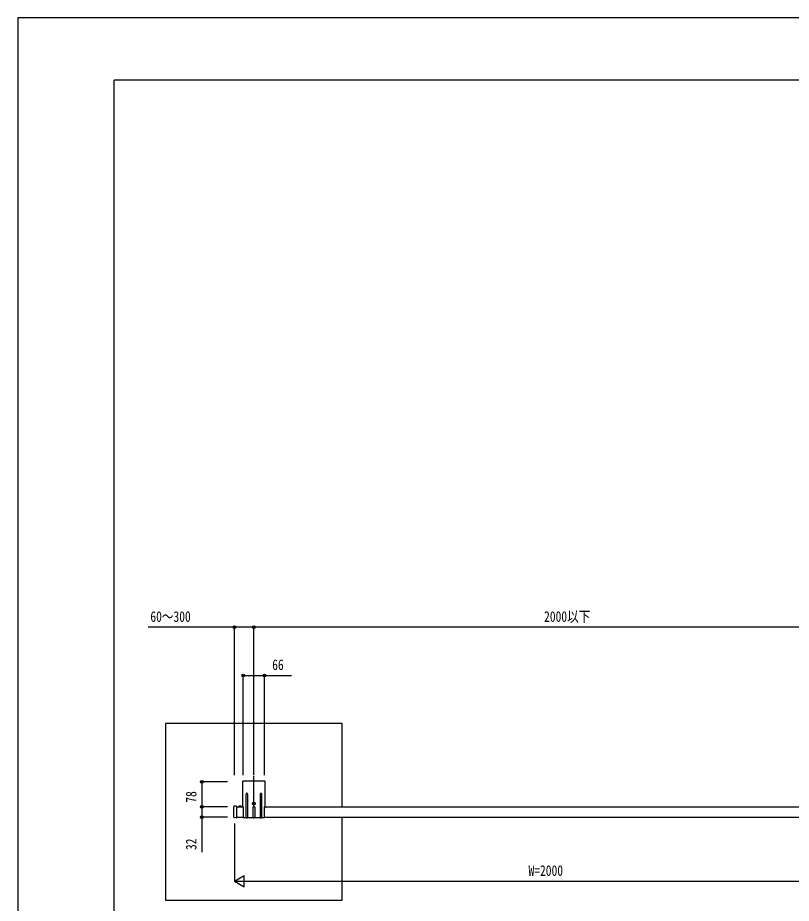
# Model space of a CAD drawing. Units: millimetres, scale not verified. Extents: x -4205 to 4205, y -2970 to 2970.
# Drawn here: x -4205 to -1795, y 212 to 2970 of the extents above; entities that cross this region are included whole.
import ezdxf
from ezdxf.enums import TextEntityAlignment as Align

# ---------------------------------------------------------------- set-up
doc = ezdxf.new("R2010")
doc.units = ezdxf.units.MM
doc.header["$LTSCALE"] = 16
for name, color, linetype in [('0-3_YKK_12', 2, 'Continuous'), ('0-4_YKK_A1', 4, 'Continuous'), ('0-5_YKK_D', 6, 'Continuous'), ('0-6_YKK_ZWAK', 7, 'Continuous')]:
    doc.layers.add(name, color=color, linetype=linetype)
doc.styles.add('ＭＳ ゴシック', font='')
doc.styles.get('ＭＳ ゴシック').set_extended_font_data('MS Gothic')

msp = doc.modelspace()

# ---------------------------------------------------------------- linework, layer by layer
at = {"layer": '0-3_YKK_12'}
msp.add_line((-3469.21, 512.89), (-3469.21, 607.89), dxfattribs=at)
at = {"layer": '0-4_YKK_A1'}
for p, q in [((-3504.21, 591.39), (-3504.21, 514.89)), ((-3435.71, 592.89), (-3502.71, 592.89)), ((-3434.21, 514.89), (-3434.21, 591.39)), ((-3493.71, 479.39), (-3493.71, 552.39)), ((-3488.71, 552.39), (-3488.71, 479.39)), ((-3449.71, 552.39), (-3449.71, 479.39)), ((-3444.71, 479.39), (-3444.71, 552.39)), ((-3531.81, 480.07), (-3531.81, 513.71)), ((-3524.13, 515.12), (-3530.87, 514.71)), ((-3523.81, 514.82), (-3523.81, 514.14)), ((-3523.81, 514.14), (-3523.81, 479.64)), ((-3523.81, 512.89), (-3502.21, 512.89)), ((-3517.01, 513.4), (-3507.61, 513.4)), ((-3517.01, 512.89), (-3517.01, 513.4)), ((-3517.01, 512.89), (-3507.61, 512.89)), ((-3514.31, 512.89), (-3510.31, 512.89)), ((-3507.61, 512.89), (-3507.61, 513.4)), ((-3502.21, 512.89), (-3504.21, 514.89)), ((-3502.21, 512.89), (-3502.21, 509.35)), ((-3502.21, 508.43), (-3502.21, 490.35)), ((-3475.46, 522.89), (-3462.96, 522.89)), ((-3471.71, 479.39), (-3471.71, 511.59)), ((-3470.46, 522.47), (-3471.29, 522.47)), ((-3467.97, 523.3), (-3467.14, 523.3)), ((-3466.71, 511.59), (-3466.71, 479.39)), ((-3434.21, 514.89), (-3436.21, 512.89)), ((-3436.21, 512.89), (-1534.31, 512.89)), ((-3436.21, 509.35), (-3436.21, 512.89)), ((-3436.21, 490.35), (-3436.21, 508.43)), ((-3524.13, 478.66), (-3530.87, 479.07)), ((-3523.81, 480.89), (-3502.21, 480.89)), ((-3523.81, 479.64), (-3523.81, 478.96)), ((-3502.21, 489.43), (-3502.21, 479.39)), ((-3502.21, 479.39), (-3493.71, 479.39)), ((-3489.71, 478.39), (-3492.71, 478.39)), ((-3488.71, 479.39), (-3471.71, 479.39)), ((-3467.71, 478.39), (-3470.71, 478.39)), ((-3466.71, 479.39), (-3449.71, 479.39)), ((-3448.71, 478.39), (-3445.71, 478.39)), ((-3444.71, 479.39), (-3436.21, 479.39)), ((-3436.21, 479.39), (-3436.21, 489.43)), ((-3436.21, 480.89), (-1534.31, 480.89))]:
    msp.add_line(p, q, dxfattribs=at)
for points in [[(-3194.21, 512.89), (-3194.21, 771.89), (-3744.21, 771.89), (-3744.21, 221.89), (-3194.21, 221.89), (-3194.21, 480.89)], [(-3469.63, 524.13), (-3469.63, 524.96), (-3468.8, 524.96), (-3468.8, 524.13)], [(-3514.41, 515.04), (-3513.46, 513.1), (-3512.31, 512.48)], [(-3510.21, 515.04), (-3511.16, 513.1), (-3512.31, 512.48)], [(-3471.29, 522.47), (-3471.29, 523.3), (-3470.46, 523.3)], [(-3468.8, 521.64), (-3468.8, 520.81), (-3469.63, 520.81), (-3469.63, 521.64)], [(-3467.14, 523.3), (-3467.14, 522.47), (-3467.97, 522.47)]]:
    msp.add_lwpolyline(points, dxfattribs=at)
msp.add_circle((-3469.21, 522.89), 4.25, dxfattribs=at)
for centre, radius, start, end in [((-3502.71, 591.39), 1.5, 90, 180), ((-3435.71, 591.39), 1.5, 0, 90), ((-3491.21, 552.39), 2.5, 0, 180), ((-3447.21, 552.39), 2.5, 0, 180), ((-3470.46, 524.13), 0.83, 270, 0), ((-3467.97, 524.13), 0.83, 180, 270), ((-3530.81, 513.71), 1, 93.5, 180), ((-3524.11, 514.82), 0.3, 0, 93.5), ((-3512.31, 508.84), 6.55, 44.12696, 135.87304), ((-3502.41, 508.89), 0.5, 293.57818, 66.42182), ((-3469.21, 511.59), 2.5, 0, 180), ((-3470.46, 521.64), 0.83, 0, 90), ((-3467.97, 521.64), 0.83, 90, 180), ((-3436.01, 508.89), 0.5, 113.57818, 246.42182), ((-3530.81, 480.07), 1, 180, 266.5), ((-3524.11, 478.96), 0.3, 266.5, 0), ((-3502.41, 489.89), 0.5, 293.57818, 66.42182), ((-3492.71, 479.39), 1, 180, 270), ((-3489.71, 479.39), 1, 270, 0), ((-3470.71, 479.39), 1, 180, 270), ((-3467.71, 479.39), 1, 270, 0), ((-3448.71, 479.39), 1, 180, 270), ((-3445.71, 479.39), 1, 270, 0), ((-3436.01, 489.89), 0.5, 113.57818, 246.42182)]:
    msp.add_arc(centre, radius, start, end, dxfattribs=at)
at = {"layer": '0-5_YKK_D'}
for p, q in [((-3529.81, 610.89), (-3529.81, 1072.89)), ((-3469.21, 610.89), (-3469.21, 1072.89)), ((-3469.21, 610.89), (-3469.21, 1072.89)), ((-1469.31, 1071.89), (-3469.21, 1071.89)), ((-3502.21, 610.89), (-3502.21, 922.89)), ((-3436.21, 610.89), (-3436.21, 922.89)), ((-3551.31, 590.89), (-3632.31, 590.89)), ((-3631.31, 590.89), (-3631.31, 512.89)), ((-3551.31, 512.89), (-3632.31, 512.89)), ((-3551.31, 512.89), (-3632.31, 512.89)), ((-3551.31, 480.89), (-3632.31, 480.89)), ((-3529.81, 460.89), (-3529.81, 279.89)), ((-3529.81, 280.89), (-3499.5, 298.39)), ((-3529.81, 280.89), (-3499.5, 263.39)), ((-3529.81, 280.89), (-3469.19, 280.89)), ((-3499.5, 263.39), (-3499.5, 298.39)), ((-3494.81, 280.89), (-1564.81, 280.89))]:
    msp.add_line(p, q, dxfattribs=at)
for points in [[(-3469.21, 1071.89), (-3529.81, 1071.89), (-3798.71, 1071.89)], [(-3502.21, 921.89), (-3436.21, 921.89), (-3352.41, 921.89)], [(-3631.31, 512.89), (-3631.31, 480.89), (-3631.31, 371.09)]]:
    msp.add_lwpolyline(points, dxfattribs=at)
for centre in [(-3529.81, 1071.89), (-3469.21, 1071.89), (-3469.21, 1071.89), (-3502.21, 921.89), (-3436.21, 921.89), (-3631.31, 590.89), (-3631.31, 512.89), (-3631.31, 512.89), (-3631.31, 480.89)]:
    msp.add_circle(centre, 4.25, dxfattribs=at)
at = {"layer": '0-6_YKK_ZWAK'}
for p in [(3895.02, 2775), (-3904.98, -2525)]:
    msp.add_line(p, (-3904.98, 2775), dxfattribs=at)
msp.add_lwpolyline([(-4205, -2970), (4205, -2970), (4205, 2970), (-4205, 2970)], close=True, dxfattribs=at)

# ---------------------------------------------------------------- texts
at = {"layer": '0-5_YKK_D', "style": 'ＭＳ ゴシック', "width": 0.8}
for s, p in [('60～300', (-3791.71, 1078.89)), ('2000以下', (-2565.26, 1078.89)), ('66', (-3412.21, 928.89)), ('W=2000', (-2613.81, 287.89))]:
    msp.add_text(s, height=32.99, dxfattribs=at).set_placement(p, align=Align.BOTTOM_LEFT)
for s, p in [('78', (-3638.31, 525.49)), ('32', (-3638.31, 378.09))]:
    msp.add_text(s, height=32.99, rotation=90, dxfattribs=at).set_placement(p, align=Align.BOTTOM_LEFT)

doc.saveas('drawing.dxf')
